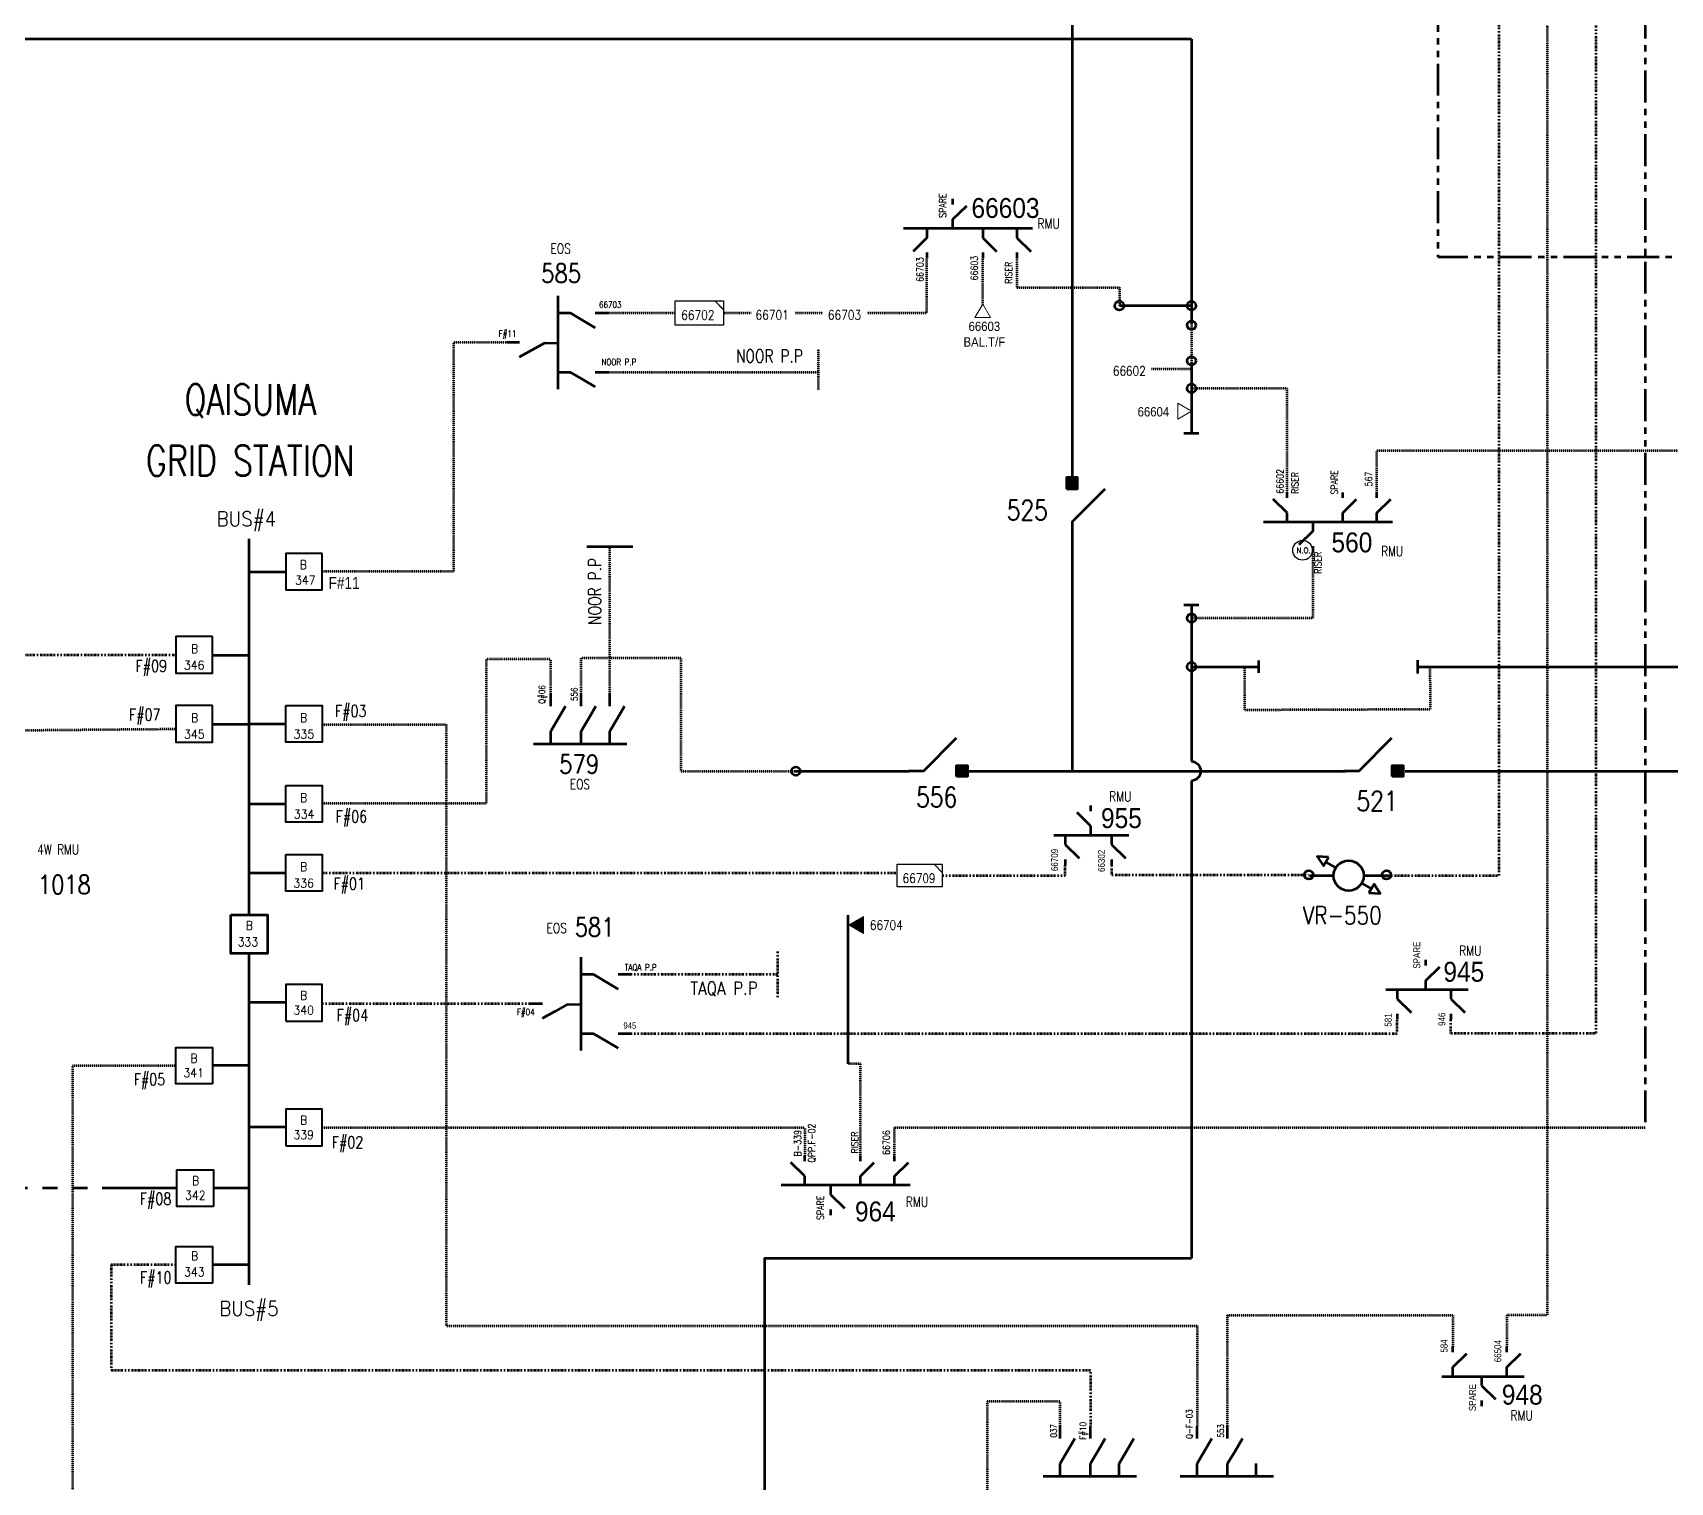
# Model space of a CAD drawing. Header units: metres. Extents: x 65984 to 144644, y -19036 to 23726.
# Drawn here: x 129252 to 130075, y 20544 to 21272 of the extents above; entities that cross this region are included whole.
import ezdxf
from ezdxf.enums import TextEntityAlignment as Align

# ---------------------------------------------------------------- set-up
doc = ezdxf.new("R2010")
doc.units = ezdxf.units.M
doc.header["$MEASUREMENT"] = 0
for name, pattern in [('( Phantom )', [2.5, 1.25, -0.25, 0.25, -0.25, 0.25, -0.25]), ('DGN Style 3', [0.013877, 0, -0.013877]), ('DGN Style 4', [1.6, 0.8, -0.4, 0, -0.4])]:
    doc.linetypes.add(name, pattern=pattern)
doc.layers.get('0').update_dxf_attribs({"color": 95, "lineweight": 40})
for name, color, linetype, lineweight in [('ABS', 7, 'Continuous', 40), ('ABS NUMBER', 112, 'Continuous', 30), ('d_eos', 111, 'Continuous', 40), ('d_eos no', 121, 'Continuous', 40), ('d_tf', 1, 'Continuous', 40), ('d_tf no', 6, 'Continuous', 40), ('d_ug cable', 95, 'Continuous', 40), ('d_village name', 7, 'Continuous', 40), ('FDR  2  19', 172, 'Continuous', 40), ('GRID STATION  04', 7, 'Continuous', 40), ('Level 37', 7, 'Continuous', 0), ('O H MAIN FEEDER', 4, 'Continuous', 100), ('REGULATOR', 5, 'Continuous', 40), ('SW N O', 114, 'Continuous', 30)]:
    doc.layers.add(name, color=color, linetype=linetype, lineweight=lineweight)
doc.styles.add('Style-Arial', font='arial.ttf')
doc.styles.add('Style-msdefault', font='msdefault.shx')
doc.styles.add('Style-simplex', font='simplex.shx')
doc.styles.add('Style-STANDARD', font='STANDARD.shx')

# ---------------------------------------------------------------- blocks, each defined once
blk = doc.blocks.new('ABS2_1_1')
at = {"color": 0, "linetype": 'ByBlock', "lineweight": -2, "ltscale": 500}
for q in [(-29900, 43500), (0, 0)]:
    blk.add_line((0, 13600), q, dxfattribs=at)
at = {"color": 0, "linetype": 'ByBlock', "lineweight": -2, "ltscale": 500, "flags": 128}
for points in [[(5000, 43600), (-5000, 43600), (-5000, 53600), (5000, 53600)], [(3791, 49653), (3791, 49653), (3791, 49653)]]:
    blk.add_lwpolyline(points, close=True, dxfattribs=at)
at = {"color": 0, "linetype": 'ByBlock', "lineweight": -2, "ltscale": 500}
for points in [[(5000, 43600), (-5000, 43600), (5000, 53600), (-5000, 53600)], [(3791, 49653), (3791, 49653), (3791, 49653)]]:
    blk.add_solid(points, dxfattribs=at)
blk = doc.blocks.new('*U810')
at = {"layer": 'd_eos', "color": 7, "linetype": 'Continuous', "lineweight": 211, "ltscale": 0.702598}
for p, q in [((-29.4, 54.9), (-29.3, -54.9)), ((-29.4, 34.8), (-14.7, 34.8)), ((-14.7, 34.8), (14.7, 17.4)), ((14.7, 34.8), (29.4, 34.8)), ((-29.3, -1), (-14.7, -1)), ((-14.7, -1), (0, -9.7)), ((0, -9.7), (14.7, -18.4)), ((14.7, -1), (29.4, -1)), ((-29.3, -34.7), (-14.7, -34.7)), ((-14.7, -34.7), (0, -43.4)), ((14.7, -34.7), (29.4, -34.7)), ((0, -43.4), (14.7, -52.1))]:
    blk.add_line(p, q, dxfattribs=at)
blk = doc.blocks.new('*U815')
at = {"layer": 'd_eos', "color": 7, "linetype": 'Continuous', "lineweight": 211, "ltscale": 0.702598}
for p, q in [((0.6, 54.9), (0.6, -54.9)), ((0.6, 34.8), (15.2, 34.8)), ((15.2, 34.8), (44.6, 17.4)), ((44.6, 34.8), (59.3, 34.8)), ((-44.6, -0.1), (-59.3, 0.2)), ((-30.1, -9.1), (-45, -17.4)), ((-15.3, -0.7), (-30.1, -9.1)), ((-0.6, -1), (-15.3, -0.7)), ((0.6, -34.7), (15.2, -34.7)), ((15.2, -34.7), (29.9, -43.4)), ((44.6, -34.7), (59.3, -34.7)), ((29.9, -43.4), (44.6, -52.1))]:
    blk.add_line(p, q, dxfattribs=at)
blk = doc.blocks.new('TF_1_4')
at = {"color": 0, "linetype": 'ByBlock', "lineweight": -2, "ltscale": 500}
blk.add_line((3150, 2475), (4950, 675), dxfattribs=at)
blk.add_3dface([(-5050, 2475), (4950, 2475), (4950, -2525), (-5050, -2525)], dxfattribs=at)
blk = doc.blocks.new('TRANS_2_1')
at = {"color": 0, "linetype": 'Continuous', "lineweight": 0, "ltscale": 500, "flags": 128}
blk.add_lwpolyline([(8668600, 4991700), (8668600, -5008300), (9500, -8300)], close=True, dxfattribs=at)
at = {"color": 0, "linetype": 'Continuous', "lineweight": 0, "ltscale": 500}
blk.add_solid([(8668600, 4991700), (8668600, -5008300), (9500, -8300)], dxfattribs=at)
blk = doc.blocks.new('TF_1_1')
at = {"layer": 'd_village name', "color": 0, "linetype": 'Continuous', "lineweight": 30, "ltscale": 500}
blk.add_line((3150, 2475), (4950, 675), dxfattribs=at)
blk.add_3dface([(-5050, 2475), (4950, 2475), (4950, -2525), (-5050, -2525)], dxfattribs=at)
blk = doc.blocks.new('*U967')
at = {"layer": 'SW N O', "color": 3, "ltscale": 0.426762}
blk.add_circle((0, 0), 16.8, dxfattribs=at)
at = {"layer": 'SW N O', "color": 3, "style": 'Style-STANDARD'}
blk.add_text('N.O.', height=9.6, dxfattribs=at).set_placement((1.7, -0.2), align=Align.MIDDLE_CENTER)
blk = doc.blocks.new('*U1949')
at = {"layer": 'REGULATOR', "color": 251, "linetype": 'Continuous', "lineweight": 106}
for p, q in [((24, 25.1), (13.4, 14.5)), ((-14.9, -13.7), (-25.5, -24.4))]:
    blk.add_line(p, q, dxfattribs=at)
at = {"layer": 'REGULATOR', "color": 251, "linetype": 'Continuous', "lineweight": 106, "flags": 128}
for points in [[(29.5, 20), (34.4, 34.3), (20.1, 29.6)], [(-29.6, -20), (-34.4, -34.3), (-20.1, -29.5)]]:
    blk.add_lwpolyline(points, close=True, dxfattribs=at)
at = {"layer": 'REGULATOR', "color": 251, "linetype": 'Continuous', "lineweight": 106}
blk.add_circle((-0.8, 0.4), 20, dxfattribs=at)
blk = doc.blocks.new('TRA1_706')
at = {"layer": 'd_tf', "color": 214, "linetype": 'Continuous', "lineweight": 0, "ltscale": 0.000361655, "flags": 128}
blk.add_lwpolyline([(10, -17), (0, 0), (-10, -17)], close=True, dxfattribs=at)
blk = doc.blocks.new('TRA1_705')
at = {"layer": 'd_tf', "color": 214, "linetype": 'Continuous', "lineweight": 0, "ltscale": 0.000361655, "xscale": 1.000046566207836, "yscale": 1.000046566207836, "zscale": 1.000046566207836, "rotation": 180}
blk.add_blockref('TRA1_706', (0, 0), dxfattribs=at)

msp = doc.modelspace()

# ---------------------------------------------------------------- linework, layer by layer
at = {"color": 22, "linetype": '( Phantom )', "lineweight": 100, "ltscale": 12.802868}
msp.add_line((130062.23, 21605.24), (130062.23, 20722.38), dxfattribs=at)
at = {"color": 214, "linetype": 'DGN Style 3', "lineweight": 140}
for p, q in [((129647.06, 21092.6), (129647.06, 21113.31)), ((129541.15, 21101.76), (129647.06, 21101.76)), ((129814.37, 21103.33), (129834.37, 21103.33))]:
    msp.add_line(p, q, dxfattribs=at)
at = {"color": 7, "linetype": 'Continuous', "lineweight": 140}
msp.add_line((129530.61, 21014.17), (129553.7, 21014.17), dxfattribs=at)
at = {"color": 7, "linetype": 'DGN Style 3', "lineweight": 140}
for p, q in [((129577.83, 20901.38), (129635.04, 20901.38)), ((129397.75, 20885.23), (129480, 20885.23))]:
    msp.add_line(p, q, dxfattribs=at)
at = {"color": 22, "linetype": 'Continuous', "lineweight": 100, "ltscale": 0.426762}
msp.add_line((129661.95, 20754.33), (129661.95, 20829.01), dxfattribs=at)
at = {"color": 7, "linetype": 'DGN Style 4', "lineweight": 140}
for p, q in [((129626.59, 20787.8), (129626.59, 20810.9)), ((129552.65, 20799.35), (129626.59, 20799.35)), ((129397.62, 20784.59), (129502.05, 20784.59))]:
    msp.add_line(p, q, dxfattribs=at)
at = {"color": 251, "linetype": '( Phantom )', "lineweight": 70, "ltscale": 12.802868, "flags": 128}
msp.add_lwpolyline([(129865.23, 22027.88), (129958.14, 22027.88), (129958.14, 21159.68), (130224.3, 21159.68), (130224.3, 20994.58)], dxfattribs=at)
at = {"color": 7, "linetype": 'DGN Style 4', "lineweight": 140, "flags": 128}
for points in [[(130074.87, 21738.03), (130074.87, 21725.73), (130037.56, 21725.73), (130037.56, 20769.69), (129964.68, 20769.69), (129964.68, 20776.74)], [(129552.65, 20769.69), (129937.66, 20769.69), (129937.66, 20776.74)], [(129324.27, 20653.46), (129291.7, 20653.46)], [(129291.7, 20653.46), (129291.7, 20600.63)], [(129291.7, 20600.63), (129783.68, 20600.63), (129783.68, 20572.43)]]:
    msp.add_lwpolyline(points, dxfattribs=at)
at = {"color": 251, "linetype": 'DGN Style 4', "lineweight": 140, "flags": 128}
for points in [[(129988.9, 20848.89), (129988.9, 21629.74), (130140.3, 21629.74), (130140.3, 21635.93)], [(129709.2, 20848.89), (129770.87, 20848.89), (129770.87, 20854.2)], [(129794.17, 20854.2), (129794.17, 20849.24), (129893.11, 20849.24)], [(129397.75, 20850.3), (129686.52, 20850.3)], [(129932.93, 20848.89), (129988.9, 20848.89)]]:
    msp.add_lwpolyline(points, dxfattribs=at)
at = {"color": 214, "linetype": 'DGN Style 3', "lineweight": 140, "flags": 128}
for points in [[(129671.39, 21131.44), (129701.46, 21131.44), (129701.46, 21158.93)], [(129746.7, 21158.88), (129746.7, 21144.23), (129798.16, 21144.23), (129798.16, 21135.08)], [(129599.42, 21131.43), (129613.24, 21131.43)], [(129635.37, 21131.43), (129649.16, 21131.43)], [(129541.15, 21131.42), (129541.15, 21131.42), (129574.94, 21131.42)], [(129834.37, 21126.13), (129834.37, 21106.44)], [(129490.54, 21116.66), (129490.54, 21116.66), (129463.74, 21116.66), (129463.74, 21001.54), (129397.75, 21001.54)], [(129882.36, 21041.34), (129882.36, 21093.56), (129834.37, 21093.56)], [(129927.54, 21041.34), (129927.54, 21041.34), (129927.54, 21062.39), (130528.53, 21062.39), (130528.53, 21041.34)], [(129895.31, 21011.5), (129895.31, 20978.21), (129834.37, 20978.21)], [(129861.2, 20932.15), (129861.2, 20953.81), (129861.2, 20953.81)], [(129954.17, 20953.59), (129954.23, 20932.51), (129954.23, 20932.51)], [(129861.2, 20932.15), (129861.2, 20932.15), (129954.23, 20932.51)]]:
    msp.add_lwpolyline(points, dxfattribs=at)
at = {"color": 214, "linetype": 'Continuous', "lineweight": 30, "ltscale": 0.554791, "flags": 128}
msp.add_lwpolyline([(129594.87, 21137.52), (129599.35, 21137.52), (129599.35, 21133.04)], close=True, dxfattribs=at)
at = {"color": 7, "linetype": 'DGN Style 3', "lineweight": 140, "flags": 128}
for points in [[(129542.16, 20940.17), (129542.16, 21014.17)], [(129512.5, 20940.17), (129512.5, 20957.54), (129480, 20957.54), (129480, 20885.23)], [(129527.76, 20940.17), (129527.76, 20958.21), (129577.83, 20958.21), (129577.83, 20901.38)], [(129324.27, 20922.42), (129198.72, 20921.33), (129198.39, 20856.62)], [(129768.41, 20572.43), (129768.41, 20584.88), (129731.75, 20584.88), (129731.75, 20333.41), (129497.1, 20333.41)]]:
    msp.add_lwpolyline(points, dxfattribs=at)
at = {"color": 7, "linetype": 'DGN Style 4', "lineweight": 70, "flags": 128}
msp.add_lwpolyline([(129043.93, 20612.54), (129043.93, 20612.54), (129043.93, 20959.76), (129324.27, 20959.76)], dxfattribs=at)
at = {"color": 94, "linetype": 'DGN Style 3', "lineweight": 140, "flags": 128}
for points in [[(129272.36, 20753.45), (129272.36, 20463.47)], [(129324.27, 20753.45), (129272.36, 20753.45)]]:
    msp.add_lwpolyline(points, dxfattribs=at)
at = {"color": 22, "linetype": 'DGN Style 3', "lineweight": 140, "flags": 128}
for points in [[(129397.75, 20722.38), (129640.08, 20722.38), (129640.08, 20708.29)], [(129685.26, 20708.29), (129685.26, 20722.38), (130062.23, 20722.38)]]:
    msp.add_lwpolyline(points, dxfattribs=at)
at = {"color": 7, "linetype": '( Phantom )', "lineweight": 70, "ltscale": 30, "flags": 128}
msp.add_lwpolyline([(129324.76, 20691.98), (128754.26, 20692.26), (128754.26, 20692.26)], dxfattribs=at)
at = {"layer": 'd_eos', "color": 7, "linetype": 'Continuous', "lineweight": 211, "ltscale": 0.638341}
for p, q in [((129714.48, 21185.9), (129714.48, 21188.72)), ((129714.48, 21178.45), (129721.48, 21185.25)), ((129754.44, 21173.8), (129689.79, 21173.8)), ((129701.52, 21173.8), (129701.52, 21169.15)), ((129714.48, 21173.8), (129714.48, 21178.45)), ((129729.49, 21173.8), (129729.49, 21169.15)), ((129746.7, 21173.8), (129746.7, 21169.15)), ((129701.52, 21169.15), (129694.52, 21162.36)), ((129729.49, 21169.15), (129736.5, 21162.35)), ((129746.7, 21169.15), (129753.7, 21162.35)), ((129701.52, 21161.71), (129701.52, 21158.88)), ((129729.49, 21161.71), (129729.49, 21158.88)), ((129746.7, 21161.71), (129746.7, 21158.88)), ((129895.31, 21014.33), (129895.31, 21011.5)), ((129783.9, 20873.77), (129776.9, 20880.56)), ((129783.9, 20881.21), (129783.9, 20884.03)), ((129765.2, 20869.12), (129802.89, 20869.12)), ((129770.87, 20869.12), (129770.87, 20864.47)), ((129783.9, 20869.12), (129783.9, 20873.77)), ((129794.17, 20869.12), (129794.17, 20864.47)), ((129770.87, 20864.47), (129777.88, 20857.67)), ((129794.17, 20864.47), (129801.17, 20857.67)), ((129770.87, 20857.02), (129770.87, 20854.2)), ((129794.17, 20857.02), (129794.17, 20854.2)), ((129952.05, 20803.75), (129952.05, 20806.57)), ((129952.05, 20796.3), (129959.05, 20803.1)), ((129952.05, 20791.65), (129952.05, 20796.3)), ((129931.99, 20791.65), (129973.4, 20791.65)), ((129937.67, 20791.65), (129937.66, 20787)), ((129937.66, 20787), (129944.67, 20780.21)), ((129964.68, 20791.65), (129964.68, 20787)), ((129964.68, 20787), (129971.68, 20780.21)), ((129937.66, 20779.56), (129937.66, 20776.74)), ((129964.68, 20779.56), (129964.68, 20776.74)), ((129640.08, 20698.02), (129633.08, 20704.82)), ((129640.08, 20705.47), (129640.08, 20708.29)), ((129668.05, 20705.46), (129668.05, 20708.29)), ((129668.05, 20698.02), (129675.06, 20704.82)), ((129685.26, 20705.46), (129685.26, 20708.29)), ((129685.26, 20698.02), (129692.26, 20704.82)), ((129640.08, 20693.37), (129640.08, 20698.02)), ((129668.05, 20693.37), (129668.05, 20698.02)), ((129685.26, 20693.37), (129685.26, 20698.02)), ((129693, 20693.37), (129628.35, 20693.37)), ((129653.04, 20693.37), (129653.04, 20688.72)), ((129653.04, 20688.72), (129660.04, 20681.93)), ((129653.04, 20681.28), (129653.04, 20678.45)), ((129965.74, 20609.52), (129965.74, 20612.34)), ((129965.74, 20602.07), (129972.74, 20608.87)), ((129992.75, 20609.52), (129992.75, 20612.34)), ((129992.75, 20602.07), (129999.76, 20608.87)), ((129960.07, 20597.43), (130001.47, 20597.42)), ((129965.74, 20597.42), (129965.74, 20602.07)), ((129980.13, 20597.43), (129980.13, 20592.78)), ((129992.75, 20597.42), (129992.75, 20602.07)), ((129980.13, 20592.78), (129987.13, 20585.98)), ((129980.13, 20585.33), (129980.13, 20582.51))]:
    msp.add_line(p, q, dxfattribs=at)
at = {"layer": 'd_eos', "color": 2, "linetype": 'Continuous', "lineweight": 211, "ltscale": 0.638341}
for p, q in [((129882.36, 21038.52), (129882.36, 21041.34)), ((129910.33, 21038.52), (129910.33, 21041.34)), ((129927.54, 21038.51), (129927.54, 21041.34)), ((129882.36, 21031.07), (129875.36, 21037.87)), ((129910.33, 21031.07), (129917.33, 21037.87)), ((129927.54, 21031.07), (129934.54, 21037.87)), ((129935.28, 21026.42), (129870.63, 21026.43)), ((129882.36, 21026.42), (129882.36, 21031.07)), ((129895.31, 21026.42), (129895.31, 21021.77)), ((129910.33, 21026.42), (129910.33, 21031.07)), ((129927.53, 21026.42), (129927.54, 21031.07)), ((129895.31, 21021.77), (129888.31, 21014.98))]:
    msp.add_line(p, q, dxfattribs=at)
at = {"layer": 'd_eos', "color": 7, "linetype": 'Continuous', "lineweight": 211, "ltscale": 0.702598}
for p, q in [((129768.41, 20566.17), (129768.41, 20572.43)), ((129783.68, 20566.17), (129783.68, 20572.43)), ((129837.27, 20566.17), (129837.27, 20572.43)), ((129852.53, 20566.17), (129852.53, 20572.43)), ((129768.41, 20553.64), (129775.83, 20566.17)), ((129787.39, 20559.9), (129791.09, 20566.17)), ((129801.78, 20559.9), (129805.49, 20566.17)), ((129837.27, 20553.64), (129844.68, 20566.17)), ((129856.24, 20559.9), (129859.95, 20566.17)), ((129783.68, 20553.64), (129787.39, 20559.9)), ((129798.07, 20553.64), (129801.78, 20559.9)), ((129852.53, 20553.64), (129856.24, 20559.9)), ((129768.42, 20547.37), (129768.41, 20553.64)), ((129783.68, 20547.37), (129783.68, 20553.64)), ((129798.07, 20547.37), (129798.07, 20553.64)), ((129837.27, 20547.37), (129837.27, 20553.64)), ((129852.53, 20547.37), (129852.53, 20553.64)), ((129866.93, 20547.37), (129866.93, 20553.64)), ((129759.83, 20547.37), (129806.7, 20547.37)), ((129828.68, 20547.37), (129875.55, 20547.37))]:
    msp.add_line(p, q, dxfattribs=at)
at = {"layer": 'd_ug cable', "color": 220, "linetype": 'DGN Style 3', "lineweight": 140}
msp.add_line((129397.75, 20924.77), (129460.06, 20924.77), dxfattribs=at)
at = {"layer": 'd_ug cable', "color": 220, "linetype": 'DGN Style 3', "lineweight": 140, "flags": 128}
for points in [[(130013.07, 21909.45), (130013.07, 20628.21), (129992.75, 20628.21), (129992.75, 20612.34)], [(129460.06, 20924.77), (129460.06, 20622.83), (129837.27, 20622.83), (129837.27, 20572.43)], [(129852.53, 20572.43), (129852.53, 20628.21), (129965.74, 20628.21), (129965.74, 20612.34)]]:
    msp.add_lwpolyline(points, dxfattribs=at)
at = {"layer": 'd_ug cable', "color": 22, "linetype": 'DGN Style 3', "lineweight": 100, "flags": 128}
msp.add_lwpolyline([(129668.05, 20708.29), (129668.05, 20754.33), (129661.95, 20754.33)], dxfattribs=at)
at = {"layer": 'FDR  2  19', "color": 214, "linetype": 'DGN Style 3', "lineweight": 53}
msp.add_line((129729.49, 21135.9), (129729.49, 21158.88), dxfattribs=at)
at = {"layer": 'GRID STATION  04', "color": 121, "linetype": 'Continuous', "lineweight": 211, "ltscale": 0.588932}
for p, q in [((129361.01, 20829.17), (129361.01, 21018.08)), ((129361.01, 20643.39), (129361.01, 20809.86))]:
    msp.add_line(p, q, dxfattribs=at)
at = {"layer": 'GRID STATION  04', "color": 214, "linetype": 'Continuous', "lineweight": 140, "ltscale": 0.588932}
msp.add_line((129361.01, 21001.35), (129379.38, 21001.35), dxfattribs=at)
at = {"layer": 'GRID STATION  04', "color": 1, "linetype": 'Continuous', "lineweight": 140, "ltscale": 0.588932}
for p, q in [((129342.64, 20959.57), (129361.01, 20959.57)), ((129343.12, 20692.17), (129361.49, 20692.17))]:
    msp.add_line(p, q, dxfattribs=at)
at = {"layer": 'GRID STATION  04', "color": 116, "linetype": 'Continuous', "lineweight": 140, "ltscale": 0.588932, "true_color": 0x008040}
msp.add_line((129342.64, 20924.87), (129361.01, 20924.87), dxfattribs=at)
at = {"layer": 'GRID STATION  04', "color": 220, "linetype": 'Continuous', "lineweight": 140, "ltscale": 0.588932}
msp.add_line((129379.38, 20924.9), (129361.01, 20924.9), dxfattribs=at)
at = {"layer": 'GRID STATION  04', "color": 5, "linetype": 'Continuous', "lineweight": 140, "ltscale": 0.588932}
msp.add_line((129379.38, 20884.74), (129361.01, 20884.74), dxfattribs=at)
at = {"layer": 'GRID STATION  04', "color": 251, "linetype": 'Continuous', "lineweight": 140, "ltscale": 0.588932}
msp.add_line((129379.38, 20850.11), (129361.01, 20850.11), dxfattribs=at)
at = {"layer": 'GRID STATION  04', "color": 7, "linetype": 'Continuous', "lineweight": 140, "ltscale": 0.588932}
msp.add_line((129379.38, 20785.16), (129361.01, 20785.16), dxfattribs=at)
at = {"layer": 'GRID STATION  04', "color": 94, "linetype": 'Continuous', "lineweight": 140, "ltscale": 0.588932}
msp.add_line((129342.64, 20753.64), (129361.01, 20753.64), dxfattribs=at)
at = {"layer": 'GRID STATION  04', "color": 22, "linetype": 'Continuous', "lineweight": 140, "ltscale": 0.588932}
msp.add_line((129379.38, 20722.57), (129361.01, 20722.57), dxfattribs=at)
at = {"layer": 'GRID STATION  04', "color": 95, "linetype": 'Continuous', "lineweight": 140, "ltscale": 0.588932}
msp.add_line((129342.64, 20653.65), (129361.01, 20653.65), dxfattribs=at)
at = {"layer": 'GRID STATION  04', "color": 214, "linetype": 'Continuous', "lineweight": 40, "ltscale": 0.588932, "flags": 128}
msp.add_lwpolyline([(129397.75, 21010.72), (129379.38, 21010.72), (129379.38, 20992.35), (129397.75, 20992.35)], close=True, dxfattribs=at)
at = {"layer": 'GRID STATION  04', "color": 1, "linetype": 'Continuous', "lineweight": 40, "ltscale": 0.588932, "flags": 128}
for points in [[(129342.64, 20968.94), (129324.27, 20968.94), (129324.27, 20950.57), (129342.64, 20950.57)], [(129343.12, 20682.8), (129324.76, 20682.8), (129324.76, 20701.17), (129343.12, 20701.17)]]:
    msp.add_lwpolyline(points, close=True, dxfattribs=at)
at = {"layer": 'GRID STATION  04', "color": 116, "linetype": 'Continuous', "lineweight": 40, "ltscale": 0.588932, "true_color": 0x008040, "flags": 128}
msp.add_lwpolyline([(129342.64, 20934.24), (129324.27, 20934.24), (129324.27, 20915.88), (129342.64, 20915.88)], close=True, dxfattribs=at)
at = {"layer": 'GRID STATION  04', "color": 220, "linetype": 'Continuous', "lineweight": 40, "ltscale": 0.588932, "flags": 128}
msp.add_lwpolyline([(129379.38, 20934.28), (129397.75, 20934.28), (129397.75, 20915.91), (129379.38, 20915.91)], close=True, dxfattribs=at)
at = {"layer": 'GRID STATION  04', "color": 5, "linetype": 'Continuous', "lineweight": 40, "ltscale": 0.588932, "flags": 128}
msp.add_lwpolyline([(129379.38, 20894.12), (129397.75, 20894.12), (129397.75, 20875.75), (129379.38, 20875.75)], close=True, dxfattribs=at)
at = {"layer": 'GRID STATION  04', "color": 251, "linetype": 'Continuous', "lineweight": 40, "ltscale": 0.588932, "flags": 128}
msp.add_lwpolyline([(129379.38, 20859.49), (129397.75, 20859.49), (129397.75, 20841.12), (129379.38, 20841.12)], close=True, dxfattribs=at)
at = {"layer": 'GRID STATION  04', "color": 121, "linetype": 'Continuous', "lineweight": 211, "ltscale": 0.588932, "flags": 128}
msp.add_lwpolyline([(129351.83, 20829.17), (129370.2, 20829.17), (129370.2, 20809.86), (129351.83, 20809.86)], close=True, dxfattribs=at)
at = {"layer": 'GRID STATION  04', "color": 7, "linetype": 'Continuous', "lineweight": 40, "ltscale": 0.588932, "flags": 128}
msp.add_lwpolyline([(129379.38, 20775.79), (129397.75, 20775.79), (129397.75, 20794.16), (129379.38, 20794.16)], close=True, dxfattribs=at)
at = {"layer": 'GRID STATION  04', "color": 94, "linetype": 'Continuous', "lineweight": 40, "ltscale": 0.588932, "flags": 128}
msp.add_lwpolyline([(129342.64, 20744.26), (129324.27, 20744.26), (129324.27, 20762.63), (129342.64, 20762.63)], close=True, dxfattribs=at)
at = {"layer": 'GRID STATION  04', "color": 22, "linetype": 'Continuous', "lineweight": 40, "ltscale": 0.588932, "flags": 128}
msp.add_lwpolyline([(129379.38, 20713.19), (129397.75, 20713.19), (129397.75, 20731.56), (129379.38, 20731.56)], close=True, dxfattribs=at)
at = {"layer": 'GRID STATION  04', "color": 95, "linetype": 'Continuous', "lineweight": 40, "ltscale": 0.588932, "flags": 128}
msp.add_lwpolyline([(129342.64, 20644.27), (129324.27, 20644.27), (129324.27, 20662.64), (129342.64, 20662.64)], close=True, dxfattribs=at)
at = {"layer": 'O H MAIN FEEDER', "color": 5, "lineweight": 211, "ltscale": 0.426762}
for p, q in [((129774.36, 22351.15), (129774.36, 21136.06)), ((129774.36, 21136.06), (129774.36, 21046.83)), ((129774.36, 21019.15), (129774.36, 20901.38))]:
    msp.add_line(p, q, dxfattribs=at)
at = {"layer": 'O H MAIN FEEDER', "color": 214, "lineweight": 140, "ltscale": 0.426762}
msp.add_line((129834.37, 21268.97), (128142.41, 21268.97), dxfattribs=at)
at = {"layer": 'O H MAIN FEEDER', "color": 214, "lineweight": 211, "ltscale": 0.426762}
for p, q in [((129834.37, 21135.08), (129798.16, 21135.08)), ((129834.37, 21106.44), (129834.37, 21071.09))]:
    msp.add_line(p, q, dxfattribs=at)
at = {"layer": 'O H MAIN FEEDER', "color": 94, "lineweight": 211, "ltscale": 0.426762}
for p, q in [((129830.51, 21071.09), (129838, 21071.09)), ((129830.51, 20984.9), (129838, 20984.9)), ((129948.15, 20953.78), (130101.05, 20953.78))]:
    msp.add_line(p, q, dxfattribs=at)
at = {"layer": 'O H MAIN FEEDER', "color": 94, "lineweight": 211, "ltscale": 0.384086}
for p, q in [((129834.65, 20953.81), (129868.11, 20953.81)), ((129948.13, 20950.39), (129948.13, 20957.13))]:
    msp.add_line(p, q, dxfattribs=at)
at = {"layer": 'O H MAIN FEEDER', "color": 94, "lineweight": 211, "ltscale": 0.345677}
msp.add_line((129868.1, 20956.83), (129868.1, 20950.76), dxfattribs=at)
at = {"layer": 'O H MAIN FEEDER', "color": 251, "lineweight": 211, "ltscale": 0.426762}
for p, q in [((129893.61, 20848.89), (129905.75, 20848.89)), ((129920.79, 20848.89), (129932.93, 20848.89))]:
    msp.add_line(p, q, dxfattribs=at)
at = {"layer": 'O H MAIN FEEDER', "color": 214, "lineweight": 211, "ltscale": 0.426762, "flags": 128}
msp.add_lwpolyline([(129834.37, 21268.97), (129834.37, 21126.13)], dxfattribs=at)
at = {"layer": 'O H MAIN FEEDER', "color": 94, "lineweight": 211, "ltscale": 0.426762, "flags": 128}
for points in [[(129834.37, 20984.9), (129834.37, 20906.29)], [(129834.37, 20896.43), (129834.37, 20656.8)], [(129620.02, 20501.41), (129620.02, 20656.8), (129834.37, 20656.8)]]:
    msp.add_lwpolyline(points, dxfattribs=at)
at = {"layer": 'O H MAIN FEEDER', "color": 5, "lineweight": 211, "ltscale": 0.426762, "flags": 128}
for points in [[(129634.85, 20901.38), (129692.72, 20901.38)], [(129721.86, 20901.38), (129911.96, 20901.38)], [(129941.64, 20901.38), (130657.74, 20901.38)]]:
    msp.add_lwpolyline(points, dxfattribs=at)
at = {"layer": 'O H MAIN FEEDER', "color": 214, "lineweight": 211, "ltscale": 0.426762}
for centre in [(129798.16, 21135.08), (129834.37, 21135.08), (129834.37, 21125.26), (129834.37, 21107.4), (129834.37, 21093.56), (129834.37, 20978.21)]:
    msp.add_circle(centre, 2.21, dxfattribs=at)
at = {"layer": 'O H MAIN FEEDER', "color": 94, "lineweight": 211, "ltscale": 0.426762}
msp.add_circle((129834.37, 20953.8), 2.21, dxfattribs=at)
at = {"layer": 'O H MAIN FEEDER', "color": 5, "lineweight": 211, "ltscale": 0.426762}
msp.add_circle((129635.66, 20901.35), 2.21, dxfattribs=at)
at = {"layer": 'O H MAIN FEEDER', "color": 251, "lineweight": 211, "ltscale": 0.426762}
for centre in [(129893.27, 20849.24), (129932.37, 20849.24)]:
    msp.add_circle(centre, 2.21, dxfattribs=at)
at = {"layer": 'O H MAIN FEEDER', "color": 94, "lineweight": 211, "ltscale": 0.426762, "extrusion": (0, 0, -1)}
msp.add_arc((-129834, 20901.38), 4.97, 93.86121, 265.77458, dxfattribs=at)

# ---------------------------------------------------------------- block references
at = {"color": 214, "linetype": 'Continuous', "lineweight": 30, "ltscale": 0.554791, "xscale": 0.002441080165275587, "yscale": 0.002441080165275587, "zscale": 0.002441080165275587, "rotation": 359.9999999999999}
msp.add_blockref('TF_1_4', (129587.27, 21131.48), dxfattribs=at)
at = {"color": 251, "linetype": 'Continuous', "lineweight": 30, "ltscale": 0.581526, "xscale": 0.002268612974354864, "yscale": 0.002268612974354864, "zscale": 0.002441080165275587}
msp.add_blockref('TF_1_1', (129697.97, 20848.95), dxfattribs=at)
at = {"layer": 'ABS', "color": 7, "linetype": 'Continuous', "lineweight": 211, "ltscale": 0.829472, "xscale": 0.000555747191877611, "zscale": 0.0003680335276451397}
for p, yscale, rotation in [((129774.36, 21018.94), -0.0005557471918776113, 180.0000000000004), ((129692.15, 20901.38), 0.000555747191877611, 269.9999999999996), ((129910.91, 20901.38), 0.000555747191877611, 269.9999999999995)]:
    msp.add_blockref('ABS2_1_1', p, dxfattribs=dict(at, yscale=yscale, rotation=rotation))
at = {"layer": 'd_eos', "color": 7, "linetype": 'Continuous', "lineweight": 211, "ltscale": 0.702598, "xscale": 0.4267622666565712, "yscale": 0.4267622666565712, "zscale": 0.4267622666565712}
for p in [(129515.85, 21116.57), (129527.35, 20784.5)]:
    msp.add_blockref('*U815', p, dxfattribs=at)
at = {"layer": 'd_eos', "color": 7, "linetype": 'Continuous', "lineweight": 211, "ltscale": 0.702598, "xscale": 0.4267622666565712, "yscale": 0.4267622666565712, "zscale": 0.4267622666565712, "rotation": 89.99999999999993}
msp.add_blockref('*U810', (129527.34, 20927.63), dxfattribs=at)
at = {"layer": 'd_tf', "color": 214, "linetype": 'Continuous', "lineweight": 0, "ltscale": 0.000361655, "xscale": 0.4, "yscale": 0.4, "zscale": 0.4}
for p, rotation in [((129729.5, 21135.89), 180), ((129834.35, 21082.17), 90.0000000000063)]:
    msp.add_blockref('TRA1_705', p, dxfattribs=dict(at, rotation=rotation))
at = {"layer": 'd_tf', "color": 22, "linetype": 'Continuous', "lineweight": 0, "ltscale": 0.426762, "xscale": 8.535245333131417e-07, "yscale": -8.535245333131417e-07, "zscale": 8.535245333131417e-07}
msp.add_blockref('TRANS_2_1', (129662.21, 20824.16), dxfattribs=at)
at = {"layer": 'REGULATOR', "color": 251, "linetype": 'Continuous', "lineweight": 106, "xscale": 0.3780441023579741, "yscale": 0.3780441023579741, "zscale": 0.3780441023579741, "rotation": 104.5374665971076}
msp.add_blockref('*U1949', (129913.39, 20849.2), dxfattribs=at)
at = {"layer": 'SW N O', "color": 3, "xscale": 0.2950694635422144, "yscale": 0.2950694635422144, "zscale": 0.2950694635422144}
msp.add_blockref('*U967', (129890.18, 21012.24), dxfattribs=at)

# ---------------------------------------------------------------- texts
at = {"color": 7, "linetype": 'Continuous', "lineweight": 40, "width": 0.857143}
for s, style, p in [('F#11', 'Style-msdefault', (129408.74, 20995.87)), ('F#09', 'Style-STANDARD', (129311.86, 20954.17)), ('F#03', 'Style-STANDARD', (129412.07, 20931.55)), ('F#06', 'Style-STANDARD', (129412.41, 20878.61)), ('F#01', 'Style-STANDARD', (129411.29, 20844.87)), ('F#04', 'Style-STANDARD', (129412.9, 20778.8)), ('F#05', 'Style-STANDARD', (129310.95, 20746.59)), ('F#02', 'Style-STANDARD', (129410.45, 20714.98)), ('F#08', 'Style-STANDARD', (129314.03, 20686.59)), ('F#10', 'Style-STANDARD', (129314.11, 20647.05))]:
    msp.add_text(s, height=5.975, dxfattribs=dict(at, style=style)).set_placement(p, align=Align.MIDDLE_CENTER)
at = {"color": 7, "linetype": 'Continuous', "lineweight": 40, "style": 'Style-STANDARD', "width": 0.857143}
msp.add_text('F#07', height=5.975, rotation=360, dxfattribs=at).set_placement((129308.59, 20929.72), align=Align.MIDDLE_CENTER)
at = {"color": 7, "linetype": 'Continuous', "lineweight": 140, "style": 'Style-STANDARD', "width": 0.904762}
msp.add_text('VR-550', height=8.962, dxfattribs=at).set_placement((129910.17, 20828.92), align=Align.MIDDLE_CENTER)
at = {"layer": 'ABS NUMBER', "color": 7, "lineweight": 140, "style": 'Style-STANDARD', "width": 0.88}
for s, p in [('525', (129751.91, 21032.4)), ('556', (129706.4, 20888.34)), ('521', (129927.62, 20886.36))]:
    msp.add_text(s, height=10, dxfattribs=at).set_placement(p, align=Align.MIDDLE_CENTER)
at = {"layer": 'd_eos no', "color": 7, "linetype": 'Continuous', "lineweight": 140, "style": 'Style-Arial', "width": 0.88}
msp.add_text('66603', height=10, rotation=359.99248, dxfattribs=at).set_placement((129723.87, 21179.14))
at = {"layer": 'd_eos no', "color": 2, "linetype": 'Continuous', "lineweight": 140, "style": 'Style-Arial', "width": 0.88}
msp.add_text('560', height=10, rotation=360, dxfattribs=at).set_placement((129904.71, 21021.21), align=Align.TOP_LEFT)
at = {"layer": 'd_eos no', "color": 7, "linetype": 'Continuous', "lineweight": 140, "style": 'Style-Arial', "width": 0.88}
for s, p in [('955', (129788.94, 20882.76)), ('945', (129960.93, 20805.61)), ('964', (129665.34, 20685.25)), ('948', (129990.28, 20593.24))]:
    msp.add_text(s, height=10, dxfattribs=at).set_placement(p, align=Align.TOP_LEFT)
at = {"layer": 'd_tf no', "color": 214, "linetype": 'Continuous', "lineweight": 40, "width": 0.909091}
for s, style, p in [('66702', 'Style-STANDARD', (129586.42, 21130.36)), ('66701', 'Style-STANDARD', (129623.71, 21130.42)), ('66703', 'Style-STANDARD', (129660.11, 21130.44)), ('66603', 'Style-msdefault', (129730.33, 21124.69)), ('BAL.T/F', 'Style-msdefault', (129730.33, 21116.85)), ('66602', 'Style-STANDARD', (129803.15, 21102.33)), ('66604', 'Style-msdefault', (129815.24, 21081.8))]:
    msp.add_text(s, height=4.694, dxfattribs=dict(at, style=style)).set_placement(p, align=Align.MIDDLE_CENTER)
at = {"layer": 'd_tf no', "color": 251, "linetype": 'Continuous', "lineweight": 40, "style": 'Style-STANDARD', "width": 0.909091}
msp.add_text('66709', height=4.694, dxfattribs=at).set_placement((129697.52, 20847.54), align=Align.MIDDLE_CENTER)
at = {"layer": 'd_tf no', "color": 22, "linetype": 'Continuous', "lineweight": 40, "style": 'Style-STANDARD', "width": 0.909091}
msp.add_text('66704', height=4.694, dxfattribs=at).set_placement((129681.09, 20824.07), align=Align.MIDDLE_CENTER)
at = {"layer": 'GRID STATION  04', "color": 121, "linetype": 'Continuous', "lineweight": 53, "style": 'Style-STANDARD'}
msp.add_text('BUS#4', height=7.347, dxfattribs=at).set_placement((129359.62, 21028.01), align=Align.MIDDLE_CENTER)
at = {"layer": 'GRID STATION  04', "color": 214, "linetype": 'Continuous', "lineweight": 40, "style": 'Style-STANDARD'}
for s, height, p in [('B', 4.41, (129388.25, 21005.04)), ('347', 4.409, (129389.21, 20997.24))]:
    msp.add_text(s, height=height, dxfattribs=at).set_placement(p, align=Align.MIDDLE_CENTER)
at = {"layer": 'GRID STATION  04', "color": 1, "linetype": 'Continuous', "lineweight": 40, "style": 'Style-STANDARD'}
for s, height, p in [('B', 4.41, (129333.65, 20962.8)), ('346', 4.409, (129333.41, 20954.57)), ('B', 4.41, (129334.13, 20695.69)), ('342', 4.409, (129334, 20688.37))]:
    msp.add_text(s, height=height, dxfattribs=at).set_placement(p, align=Align.MIDDLE_CENTER)
at = {"layer": 'GRID STATION  04', "color": 116, "linetype": 'Continuous', "lineweight": 40, "true_color": 0x008040, "style": 'Style-STANDARD'}
for s, height, p in [('B', 4.41, (129333.65, 20928.1)), ('345', 4.409, (129333.51, 20919.87))]:
    msp.add_text(s, height=height, dxfattribs=at).set_placement(p, align=Align.MIDDLE_CENTER)
at = {"layer": 'GRID STATION  04', "color": 220, "linetype": 'Continuous', "lineweight": 40, "style": 'Style-STANDARD'}
for s, height, p in [('B', 4.41, (129388.44, 20928.13)), ('335', 4.409, (129388.51, 20919.91))]:
    msp.add_text(s, height=height, dxfattribs=at).set_placement(p, align=Align.MIDDLE_CENTER)
at = {"layer": 'GRID STATION  04', "color": 5, "linetype": 'Continuous', "lineweight": 40, "style": 'Style-STANDARD'}
for s, height, p in [('B', 4.41, (129388.44, 20887.97)), ('334', 4.409, (129388.61, 20879.75))]:
    msp.add_text(s, height=height, dxfattribs=at).set_placement(p, align=Align.MIDDLE_CENTER)
at = {"layer": 'GRID STATION  04', "color": 251, "linetype": 'Continuous', "lineweight": 40, "style": 'Style-STANDARD'}
for s, height, p in [('B', 4.41, (129388.44, 20853.34)), ('336', 4.409, (129388.4, 20845.12))]:
    msp.add_text(s, height=height, dxfattribs=at).set_placement(p, align=Align.MIDDLE_CENTER)
at = {"layer": 'GRID STATION  04', "color": 121, "linetype": 'Continuous', "lineweight": 40, "style": 'Style-STANDARD'}
for s, height, p in [('B', 4.41, (129361.08, 20823.83)), ('333', 4.409, (129360.41, 20815.58))]:
    msp.add_text(s, height=height, dxfattribs=at).set_placement(p, align=Align.MIDDLE_CENTER)
at = {"layer": 'GRID STATION  04', "color": 7, "linetype": 'Continuous', "lineweight": 40, "style": 'Style-STANDARD'}
for s, height, p in [('B', 4.41, (129388.44, 20788.68)), ('340', 4.409, (129388.44, 20781.36))]:
    msp.add_text(s, height=height, dxfattribs=at).set_placement(p, align=Align.MIDDLE_CENTER)
at = {"layer": 'GRID STATION  04', "color": 94, "linetype": 'Continuous', "lineweight": 40, "style": 'Style-STANDARD'}
for s, height, p in [('B', 4.41, (129333.34, 20757.16)), ('341', 4.409, (129333.12, 20749.84))]:
    msp.add_text(s, height=height, dxfattribs=at).set_placement(p, align=Align.MIDDLE_CENTER)
at = {"layer": 'GRID STATION  04', "color": 22, "linetype": 'Continuous', "lineweight": 40, "style": 'Style-STANDARD'}
for s, height, p in [('339', 4.409, (129388.4, 20718.77)), ('B', 4.41, (129388.44, 20726.09))]:
    msp.add_text(s, height=height, dxfattribs=at).set_placement(p, align=Align.MIDDLE_CENTER)
at = {"layer": 'GRID STATION  04', "color": 95, "linetype": 'Continuous', "lineweight": 40, "style": 'Style-STANDARD'}
for s, height, p in [('B', 4.41, (129333.62, 20657.93)), ('343', 4.409, (129333.51, 20649.85))]:
    msp.add_text(s, height=height, dxfattribs=at).set_placement(p, align=Align.MIDDLE_CENTER)
at = {"layer": 'GRID STATION  04', "color": 121, "linetype": 'Continuous', "lineweight": 70, "style": 'Style-STANDARD'}
msp.add_text('BUS#5', height=7.347, dxfattribs=at).set_placement((129360.94, 20631.52), align=Align.MIDDLE_CENTER)
at = {"layer": 'Level 37', "color": 7, "linetype": 'Continuous', "lineweight": 53}
for s, height, rotation, style, width, p in [('SPARE', 3.489, 89.99248, 'Style-STANDARD', 0.909091, (129709.34, 21185.32)), ('RMU', 4.993, 359.99248, 'Style-STANDARD', 0.854701, (129762.65, 21176.29)), ('66703', 3.489, 89.99248, 'Style-STANDARD', 0.909091, (129697.96, 21153.22)), ('66603', 3.489, 89.99248, 'Style-STANDARD', 0.909091, (129725.27, 21153.95)), ('RISER', 3.489, 89.99248, 'Style-STANDARD', 0.909091, (129742.53, 21151.61)), ('66703', 3.175, 360, 'Style-STANDARD', 0.909091, (129542.42, 21135.59)), ('F#11', 3.175, 360, 'Style-STANDARD', 0.909091, (129490.84, 21121.06)), ('NOOR P.P', 3.175, 360, 'Style-STANDARD', 0.909091, (129546.75, 21106.74)), ('66602', 3.489, 90, 'Style-STANDARD', 0.909091, (129878.8, 21046.85)), ('RISER', 3.489, 90, 'Style-STANDARD', 0.909091, (129886.4, 21046.04)), ('SPARE', 3.489, 90, 'Style-STANDARD', 0.909091, (129906.11, 21046.33)), ('567', 3.489, 90, 'Style-STANDARD', 0.909091, (129923.37, 21048.03)), ('RISER', 3.489, 90, 'Style-STANDARD', 0.909091, (129897.91, 21005.96)), ('NOOR P.P', 6.492, 90, 'Style-STANDARD', 0.854701, (129534.66, 20991.61)), ('TAQA P.P', 3.175, 360, 'Style-STANDARD', 0.909091, (129557.72, 20802.81)), ('F#04', 3.175, 360, 'Style-STANDARD', 0.909091, (129499.95, 20780.4)), ('945', 3.175, 360, 'Style-msdefault', 0.909091, (129552.25, 20773.58)), ('B-339', 3.489, 90, 'Style-STANDARD', 0.909091, (129636.52, 20714.5)), ('QPP.F-02', 3.489, 90, 'Style-STANDARD', 0.909091, (129643.56, 20714.55)), ('66706', 3.489, 90, 'Style-STANDARD', 0.909091, (129681.09, 20714.84)), ('RISER', 3.489, 90, 'Style-STANDARD', 0.909091, (129665.26, 20714.87)), ('SPARE', 3.489, 90, 'Style-STANDARD', 0.909091, (129647.9, 20682.08))]:
    msp.add_text(s, height=height, rotation=rotation, dxfattribs=dict(at, style=style, width=width)).set_placement(p, align=Align.MIDDLE_CENTER)
at = {"layer": 'Level 37', "color": 7, "linetype": 'Continuous', "lineweight": 53, "style": 'Style-STANDARD', "width": 0.854701}
for s, height, p in [('EOS', 4.993, (129517.52, 21163.74)), ('NOOR P.P', 6.492, (129622.36, 21109.81)), ('EOS', 4.993, (129527.15, 20894.8)), ('RMU', 4.993, (129798.61, 20888.64)), ('4W RMU', 4.993, (129265.1, 20862.02)), ('EOS', 4.993, (129515.51, 20822.52)), ('RMU', 4.993, (129974.42, 20811.21)), ('RMU', 4.993, (129696.45, 20685.09)), ('RMU', 4.993, (130000.29, 20577.83))]:
    msp.add_text(s, height=height, dxfattribs=at).set_placement(p, align=Align.MIDDLE_CENTER)
at = {"layer": 'Level 37', "color": 7, "linetype": 'Continuous', "lineweight": 120, "style": 'Style-STANDARD', "width": 0.909091}
for s, p in [('585', (129517.74, 21151.33)), ('579', (129526.76, 20904.89)), ('1018', (129268.18, 20844.38)), ('581', (129534.56, 20823.04))]:
    msp.add_text(s, height=9.389, dxfattribs=at).set_placement(p, align=Align.MIDDLE_CENTER)
at = {"layer": 'Level 37', "color": 2, "linetype": 'Continuous', "lineweight": 53, "style": 'Style-STANDARD', "width": 0.854701}
msp.add_text('RMU', height=4.993, dxfattribs=at).set_placement((129935.19, 21011.77), align=Align.MIDDLE_CENTER)
at = {"layer": 'Level 37', "color": 7, "linetype": 'Continuous', "lineweight": 53, "style": 'Style-msdefault', "width": 0.857143}
for s, rotation, p in [('66709', 90, (129763.86, 20851.15)), ('66302', 90, (129787.4, 20850.72)), ('581', 90, (129931.42, 20773.02)), ('946', 90, (129958.42, 20773.41)), ('SPARE', 89.994, (129973.73, 20579.97))]:
    msp.add_text(s, height=3.5, rotation=rotation, dxfattribs=at).set_placement(p, align=Align.TOP_LEFT)
for s, rotation, p in [('SPARE', 90.006, (129945.8, 20815.76)), ('584', 90, (129959.5, 20616.05)), ('66504', 90, (129986.5, 20615.67))]:
    msp.add_text(s, height=3.5, rotation=rotation, dxfattribs=at).set_placement(p, align=Align.TOP_RIGHT)
at = {"layer": 'Level 37', "color": 7, "linetype": 'Continuous', "lineweight": 53, "style": 'Style-simplex', "width": 0.854701}
msp.add_text('TAQA P.P', height=6.492, dxfattribs=at).set_placement((129582.73, 20795.53), align=Align.TOP_LEFT)
at = {"layer": 'Level 37', "color": 7, "linetype": 'Continuous', "lineweight": 120, "insert": (129361.59, 21072.6), "char_height": 15.331, "attachment_point": 5, "line_spacing_factor": 1.2, "style": 'Style-STANDARD'}
msp.add_mtext('\\H1x;\\W0.837973;QAISUMA \\PGRID STATION', dxfattribs=at)
at = {"layer": 'Level 37', "color": 7, "linetype": 'Continuous', "lineweight": 53, "char_height": 3.1746, "attachment_point": 5, "rotation": 90, "line_spacing_factor": 1.2, "style": 'Style-STANDARD'}
for s, insert in [('\\P\\H1x;\\W0.909091;Q#06', (129505.45, 20939.83)), ('\\H1x;\\W0.909091;556', (129524.4, 20939.95)), ('\\H1x;\\W0.909091;Q-F-03', (129833.46, 20573.44)), ('\\H1x;\\W0.909091;037\\P', (129765.14, 20570.08)), ('\\H1x;\\W0.909091;F#10\\P', (129780.36, 20570.08)), ('\\H1x;\\W0.909091;553', (129849.09, 20570.08))]:
    msp.add_mtext(s, dxfattribs=dict(at, insert=insert))

doc.saveas('drawing.dxf')
